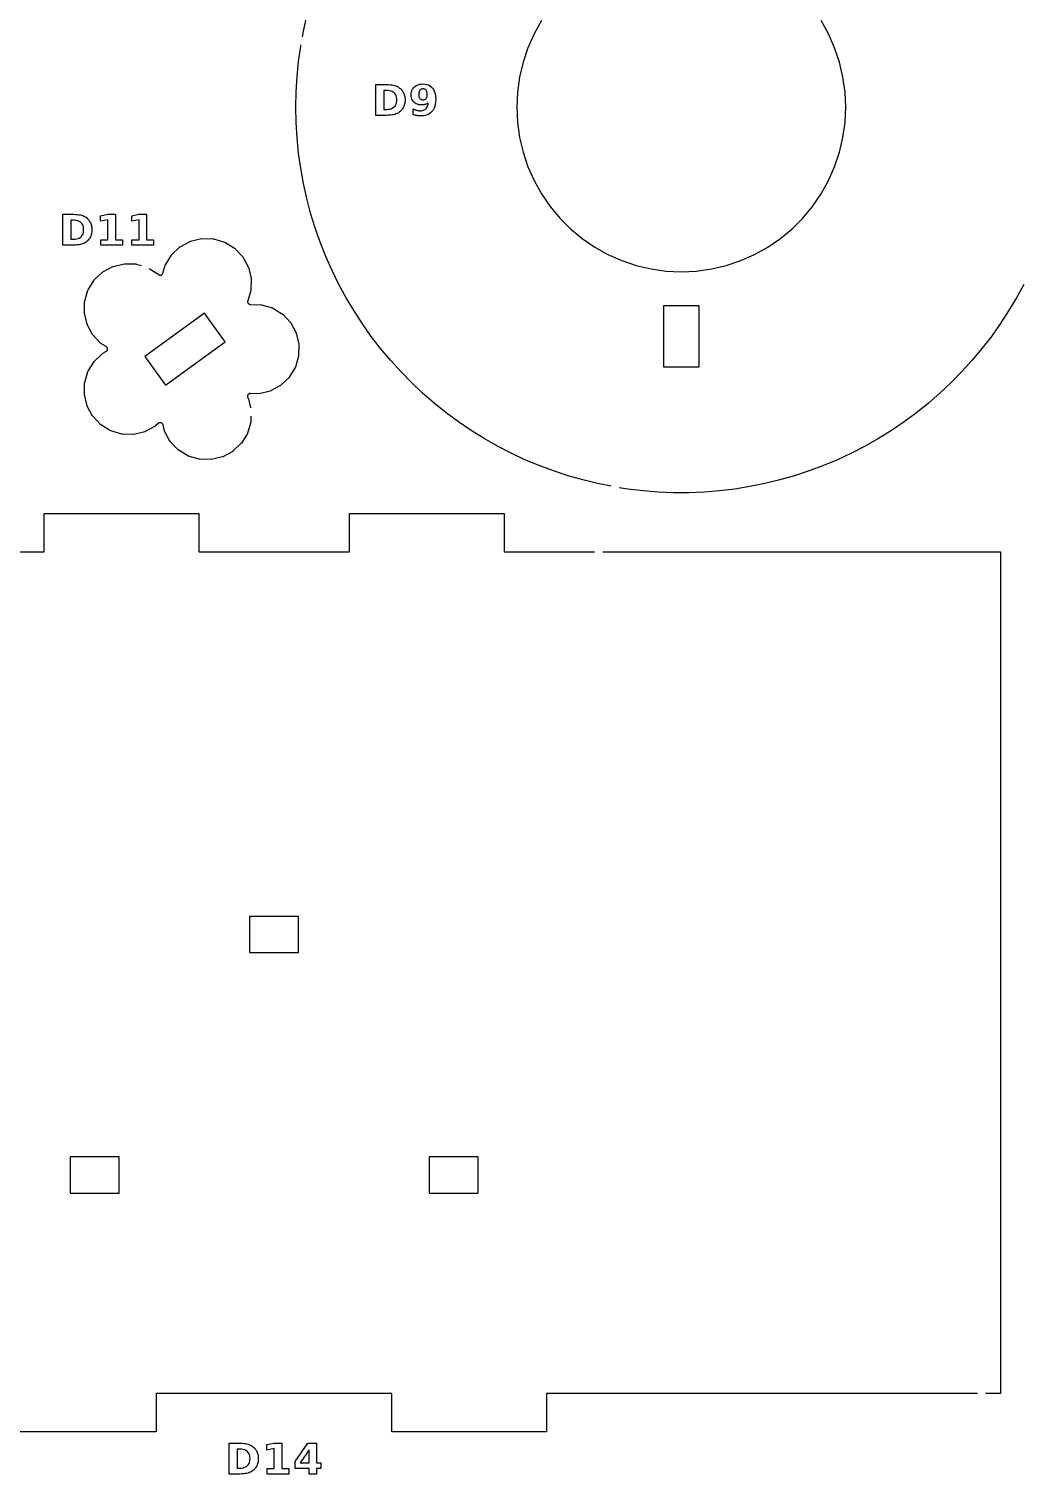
# Model space of a CAD drawing. Header units: millimetres. Extents: x 9 to 297, y 6 to 290.
# Drawn here: x 165.7 to 243.4, y 5.6 to 119.2 of the extents above; entities that cross this region are included whole.
import ezdxf

# ---------------------------------------------------------------- set-up
doc = ezdxf.new("R2010")
doc.units = ezdxf.units.MM
doc.layers.add('CUT', color=1, linetype='CONTINUOUS')
doc.layers.add('ENGRAVE', color=5, linetype='CONTINUOUS')

msp = doc.modelspace()

# ---------------------------------------------------------------- linework, layer by layer
at = {"layer": 'CUT', "color": 1}
for points in [[(187.2224, 118.5379), (187.3031, 118.9838), (187.5645, 120.1598)], [(206.011, 119.8041), (205.4301, 118.7611), (204.9479, 117.669), (204.5685, 116.5371), (204.2952, 115.3749), (204.1302, 114.1926), (204.0751, 113), (204.1302, 111.8074), (204.2952, 110.6251), (204.5685, 109.4629), (204.9479, 108.331), (205.4301, 107.2389), (206.011, 106.1959), (206.6857, 105.211), (207.4484, 104.2925), (208.2925, 103.4484), (209.211, 102.6857), (210.1959, 102.011), (211.2389, 101.4301), (212.331, 100.9479), (213.4629, 100.5685), (214.6251, 100.2952), (215.8074, 100.1302), (217, 100.0751), (218.1926, 100.1302), (219.3749, 100.2952), (220.5371, 100.5685), (221.669, 100.9479), (222.7611, 101.4301), (223.8041, 102.011), (224.789, 102.6857), (225.7075, 103.4484), (226.5516, 104.2925), (227.3143, 105.211), (227.989, 106.1959), (228.5699, 107.2389), (229.0521, 108.331), (229.4315, 109.4629), (229.7048, 110.6251), (229.8698, 111.8074), (229.9249, 113), (229.8698, 114.1926), (229.7048, 115.3749), (229.7048, 115.3749), (229.4315, 116.5371), (229.0521, 117.669), (228.5699, 118.7611), (227.989, 119.8041)], [(211.4791, 83.2159), (210.4269, 83.4279), (209.2564, 83.7126), (208.0982, 84.0437), (206.954, 84.4205), (205.8257, 84.8424), (204.7151, 85.309), (203.6239, 85.8193), (202.5539, 86.3725), (201.5067, 86.9679), (200.484, 87.6045), (199.4874, 88.2811), (198.5185, 88.9969), (197.5789, 89.7507), (196.6699, 90.5412), (195.7931, 91.3672), (194.9498, 92.2274), (194.1414, 93.1205), (193.3691, 94.0449), (192.6342, 94.9994), (191.9378, 95.9823), (191.2811, 96.9922), (190.665, 98.0273), (190.0906, 99.0862), (189.5587, 100.167), (189.0702, 101.2681), (188.6258, 102.3878), (188.2264, 103.5242), (187.8724, 104.6756), (187.5645, 105.8402), (187.3031, 107.0162), (187.0887, 108.2015), (186.9216, 109.3945), (186.802, 110.5932), (186.7302, 111.7956), (186.7062, 113), (186.7302, 114.2044), (186.802, 115.4068), (186.9216, 116.6055), (187.0887, 117.7985), (187.1067, 117.8982)], [(175.1904, 100.3289), (175.8089, 99.9499), (175.8211, 99.9416), (175.8317, 99.9314), (175.8837, 99.8766), (175.9013, 99.8598), (175.919, 99.846), (175.938, 99.8341), (175.958, 99.8241), (175.979, 99.8161), (176.0006, 99.8103), (176.0228, 99.8066), (176.0451, 99.8052), (176.0676, 99.806), (176.0898, 99.809), (176.1116, 99.8143), (176.1327, 99.8217), (176.1531, 99.8311), (176.1724, 99.8425), (176.1904, 99.8558), (176.2071, 99.8709), (176.2221, 99.8875), (176.2355, 99.9055), (176.2469, 99.9247), (176.2564, 99.9451), (176.2645, 99.968), (176.4505, 100.596), (176.4553, 100.61), (176.4625, 100.6228), (176.9287, 101.3837), (176.937, 101.3959), (176.9472, 101.4065), (177.5945, 102.0207), (177.6056, 102.0304), (177.6182, 102.038), (178.4024, 102.4638), (178.4157, 102.4702), (178.4298, 102.4743), (179.2975, 102.6826), (179.312, 102.6854), (179.3267, 102.6857), (180.2187, 102.6623), (180.2334, 102.6613), (180.2477, 102.6577), (181.1033, 102.4043), (181.1173, 102.3995), (181.1301, 102.3923), (181.891, 101.9261), (181.9032, 101.9178), (181.9138, 101.9076), (182.528, 101.2603), (182.5377, 101.2492), (182.5453, 101.2366), (182.9711, 100.4524), (182.9775, 100.4391), (182.9816, 100.425), (183.1899, 99.5573), (183.1927, 99.5428), (183.193, 99.5281), (183.1696, 98.6361), (183.1686, 98.6214), (183.165, 98.6071), (182.9263, 97.8012), (182.9207, 97.7783), (182.9176, 97.7569), (182.9166, 97.7352), (182.9177, 97.7136), (182.9208, 97.6921), (182.926, 97.6711), (182.9332, 97.6506), (182.9424, 97.6309), (182.9534, 97.6123), (182.9661, 97.5947), (182.9805, 97.5785), (182.9964, 97.5637), (183.0136, 97.5505), (183.032, 97.5391), (183.0514, 97.5294), (183.0717, 97.5217), (183.0926, 97.516), (183.114, 97.5123), (183.1374, 97.5106), (183.9777, 97.4886), (183.9924, 97.4875), (184.0067, 97.484), (184.8623, 97.2305), (184.8762, 97.2257), (184.8891, 97.2186), (185.6499, 96.7523), (185.6622, 96.7441), (185.6727, 96.7339), (186.287, 96.0866), (186.2967, 96.0755), (186.3042, 96.0628), (186.73, 95.2786), (186.7365, 95.2654), (186.7405, 95.2512), (186.9488, 94.3835), (186.9517, 94.3691), (186.9519, 94.3544), (186.9286, 93.4623), (186.9275, 93.4476), (186.924, 93.4333), (186.6705, 92.5777), (186.6657, 92.5638), (186.6586, 92.5509), (186.1923, 91.7901), (186.1841, 91.7778), (186.1739, 91.7673), (185.5266, 91.153), (185.5155, 91.1433), (185.5028, 91.1358), (184.7186, 90.71), (184.7054, 90.7035), (184.6912, 90.6995), (183.8235, 90.4912), (183.8091, 90.4883), (183.7944, 90.4881), (183.1396, 90.5052), (183.1153, 90.5047), (183.093, 90.5019), (183.0712, 90.4969), (183.0499, 90.4898), (183.0295, 90.4806), (183.01, 90.4694), (182.9918, 90.4564), (182.975, 90.4416), (182.9597, 90.4251), (182.9462, 90.4073), (182.9344, 90.3882), (182.9247, 90.368), (182.917, 90.3469), (182.9114, 90.3252), (182.9081, 90.303), (182.9069, 90.2806), (182.908, 90.2582), (182.9113, 90.2361), (182.9168, 90.2143), (182.9245, 90.1933), (182.935, 90.1714), (182.9711, 90.1049), (182.9775, 90.0916), (182.9816, 90.0775), (183.1496, 89.3778)], [(183.1812, 88.733), (183.1696, 88.2886), (183.1686, 88.2739), (183.165, 88.2596), (182.9116, 87.404), (182.9068, 87.39), (182.8996, 87.3772), (182.4334, 86.6163), (182.4251, 86.6041), (182.4149, 86.5935), (181.7676, 85.9793), (181.7565, 85.9696), (181.7439, 85.962), (180.9597, 85.5362), (180.9464, 85.5298), (180.9323, 85.5257), (180.0646, 85.3174), (180.0501, 85.3146), (180.0354, 85.3143), (179.1434, 85.3377), (179.1287, 85.3387), (179.1144, 85.3423), (178.2588, 85.5957), (178.2448, 85.6005), (178.232, 85.6077), (177.4711, 86.0739), (177.4589, 86.0822), (177.4483, 86.0924), (176.8341, 86.7397), (176.8244, 86.7508), (176.8168, 86.7634), (176.391, 87.5476), (176.3846, 87.5609), (176.3805, 87.575), (176.2686, 88.0413), (176.2617, 88.0646), (176.2533, 88.0853), (176.2429, 88.1052), (176.2305, 88.1239), (176.2163, 88.1413), (176.2005, 88.1571), (176.1831, 88.1713), (176.1645, 88.1838), (176.1447, 88.1943), (176.1239, 88.2027), (176.1024, 88.2091), (176.0804, 88.2133), (176.0581, 88.2153), (176.0356, 88.215), (176.0134, 88.2126), (175.9914, 88.2079), (175.9701, 88.201), (175.9495, 88.1921), (175.9299, 88.1811), (175.9116, 88.1683), (175.8931, 88.1525), (175.6855, 87.9555), (175.6744, 87.9458), (175.6618, 87.9382), (174.8776, 87.5124), (174.8643, 87.506), (174.8502, 87.5019), (173.9825, 87.2936), (173.968, 87.2908), (173.9533, 87.2905), (173.0613, 87.3139), (173.0466, 87.3149), (173.0323, 87.3185), (172.1767, 87.5719), (172.1627, 87.5767), (172.1499, 87.5839), (171.389, 88.0501), (171.3768, 88.0584), (171.3662, 88.0686), (170.752, 88.7159), (170.7423, 88.727), (170.7347, 88.7396), (170.3089, 89.5238), (170.3025, 89.5371), (170.2984, 89.5512), (170.0901, 90.4189), (170.0873, 90.4334), (170.087, 90.4481), (170.1104, 91.3401), (170.1114, 91.3548), (170.115, 91.3691), (170.3684, 92.2247), (170.3732, 92.2387), (170.3804, 92.2515), (170.8466, 93.0124), (170.8549, 93.0246), (170.8651, 93.0352), (171.5124, 93.6494), (171.5235, 93.6591), (171.5361, 93.6667), (171.7876, 93.8032), (171.8084, 93.8159), (171.8262, 93.8294), (171.8427, 93.8446), (171.8576, 93.8614), (171.8707, 93.8796), (171.8819, 93.899), (171.8912, 93.9194), (171.8983, 93.9407), (171.9033, 93.9625), (171.9062, 93.9848), (171.9067, 94.0072), (171.9051, 94.0295), (171.9012, 94.0516), (171.8952, 94.0732), (171.887, 94.0941), (171.8768, 94.1141), (171.8647, 94.1329), (171.8507, 94.1505), (171.8351, 94.1665), (171.8179, 94.181), (171.7979, 94.1947), (171.389, 94.4452), (171.3768, 94.4535), (171.3662, 94.4637), (170.752, 95.111), (170.7423, 95.1221), (170.7347, 95.1347), (170.3089, 95.9189), (170.3025, 95.9322), (170.2984, 95.9463), (170.0901, 96.814), (170.0873, 96.8285), (170.087, 96.8432), (170.1104, 97.7352), (170.1114, 97.7499), (170.115, 97.7642), (170.3684, 98.6198), (170.3732, 98.6338), (170.3804, 98.6466), (170.8466, 99.4075), (170.8549, 99.4197), (170.8651, 99.4303), (171.5124, 100.0445), (171.5235, 100.0542), (171.5361, 100.0618), (172.3203, 100.4876), (172.3336, 100.494), (172.3477, 100.4981), (173.2154, 100.7064), (173.2299, 100.7092), (173.2446, 100.7095), (174.1366, 100.6861), (174.1513, 100.6851), (174.1656, 100.6815), (174.5863, 100.5569)], [(243.9094, 99.0862), (243.335, 98.0273), (242.7189, 96.9922), (242.0622, 95.9823), (241.3658, 94.9994), (240.6309, 94.0449), (239.8586, 93.1205), (239.0502, 92.2274), (238.2069, 91.3672), (237.3301, 90.5412), (236.4211, 89.7507), (235.4815, 88.9969), (234.5126, 88.2811), (233.516, 87.6045), (232.4933, 86.9679), (231.4461, 86.3725), (230.3761, 85.8193), (229.2849, 85.309), (228.1743, 84.8424), (227.046, 84.4205), (225.9018, 84.0437), (224.7436, 83.7126), (223.5731, 83.4279), (222.3922, 83.19), (221.2028, 82.9992), (220.0068, 82.8558), (218.806, 82.7601), (217.6023, 82.7122), (216.3977, 82.7122), (215.194, 82.7601), (213.9932, 82.8558), (212.7972, 82.9992), (212.12, 83.1078)], [(129.6333, 78.075), (166.925, 78.075), (166.925, 81.075), (179.075, 81.075), (179.075, 78.075), (190.925, 78.075), (190.925, 81.075), (203.075, 81.075), (203.075, 78.075), (210.1833, 78.075)], [(210.8333, 78.075), (242.075, 78.075), (242.075, 11.925), (240.9167, 11.925)], [(240.2667, 11.925), (206.4083, 11.925), (206.4083, 8.925), (194.2583, 8.925), (194.2583, 11.925), (175.7417, 11.925), (175.7417, 8.925), (163.5917, 8.925), (163.5917, 11.925), (159.9167, 11.925)]]:
    msp.add_lwpolyline(points, dxfattribs=at)
for points in [[(179.5221, 96.8302), (174.8379, 93.4269), (176.4779, 91.1698), (181.1621, 94.5731), (179.5221, 96.8302)], [(215.605, 96.75), (215.605, 93.2143), (215.605, 92.605), (218.395, 92.605), (218.395, 93.25), (218.395, 96.7857), (218.395, 97.395), (215.605, 97.395), (215.605, 96.75)], [(183.075, 49.425), (183.075, 46.575), (186.925, 46.575), (186.925, 49.425), (183.075, 49.425)], [(168.975, 27.675), (172.825, 27.675), (172.825, 30.525), (168.975, 30.525), (168.975, 27.675)], [(197.175, 30.525), (197.175, 27.675), (201.025, 27.675), (201.025, 30.525), (197.175, 30.525)]]:
    msp.add_lwpolyline(points, close=True, dxfattribs=at)
at = {"layer": 'ENGRAVE', "color": 5}
for points in [[(193.84, 114.79), (194.001, 114.7835), (194.1462, 114.7725), (194.2758, 114.7572), (194.3896, 114.7374), (194.4878, 114.7133), (194.576, 114.6839), (194.6599, 114.6485), (194.7395, 114.6069), (194.8148, 114.5592), (194.8858, 114.5054), (194.9525, 114.4456), (195.007, 114.3894), (195.0567, 114.3304), (195.1014, 114.2686), (195.1413, 114.2039), (195.1763, 114.1365), (195.2064, 114.0663), (195.2318, 113.9931), (195.2525, 113.9168), (195.2687, 113.8372), (195.2802, 113.7545), (195.2871, 113.6687), (195.2894, 113.5797), (195.2871, 113.4896), (195.2802, 113.4029), (195.2687, 113.3195), (195.2525, 113.2393), (195.2318, 113.1625), (195.2064, 113.0889), (195.1763, 113.0185), (195.1413, 112.9509), (195.1014, 112.8861), (195.0567, 112.8242), (195.007, 112.7651), (194.9525, 112.7089), (194.8852, 112.649), (194.8136, 112.5952), (194.7376, 112.5476), (194.6574, 112.506), (194.5727, 112.4705), (194.4837, 112.4412), (194.385, 112.417), (194.2711, 112.3973), (194.1419, 112.382), (193.9976, 112.371), (193.8381, 112.3644), (193.6634, 112.3622), (193.0026, 112.3622), (193.0026, 114.7922), (193.6634, 114.7922), (193.84, 114.79)], [(195.9801, 112.8428), (196.0289, 112.8224), (196.077, 112.8039), (196.1244, 112.7874), (196.1711, 112.7728), (196.217, 112.7602), (196.2625, 112.7495), (196.3078, 112.7407), (196.3529, 112.7339), (196.3979, 112.7291), (196.4426, 112.7262), (196.4872, 112.7252), (196.5771, 112.7295), (196.6601, 112.7424), (196.7362, 112.764), (196.8055, 112.7943), (196.8679, 112.8331), (196.9234, 112.8806), (196.9719, 112.9366), (197.0133, 113.001), (197.0475, 113.0737), (197.0746, 113.1548), (197.0945, 113.2442), (197.1073, 113.342), (197.07, 113.316), (197.0319, 113.2923), (196.993, 113.2708), (196.9532, 113.2516), (196.9127, 113.2347), (196.8713, 113.22), (196.8289, 113.2075), (196.7854, 113.1974), (196.7407, 113.1895), (196.6948, 113.1838), (196.6477, 113.1804), (196.5995, 113.1793), (196.4793, 113.1853), (196.367, 113.2034), (196.2628, 113.2336), (196.1666, 113.2759), (196.0783, 113.3302), (195.9981, 113.3966), (195.9282, 113.4728), (195.8711, 113.5567), (195.8266, 113.6482), (195.7948, 113.7474), (195.7758, 113.8542), (195.7694, 113.9687), (195.7765, 114.0951), (195.7977, 114.2128), (195.8331, 114.3219), (195.8826, 114.4222), (195.9463, 114.5139), (196.0241, 114.5969), (196.1139, 114.669), (196.2132, 114.728), (196.3222, 114.7739), (196.4408, 114.8067), (196.569, 114.8264), (196.7069, 114.8329), (196.8594, 114.824), (196.9999, 114.7973), (197.1285, 114.7528), (197.2451, 114.6904), (197.3498, 114.6103), (197.4426, 114.5123), (197.5222, 114.398), (197.5873, 114.2691), (197.6379, 114.1253), (197.6741, 113.9669), (197.6958, 113.7937), (197.703, 113.6057), (197.6946, 113.4121), (197.6692, 113.2329), (197.6269, 113.068), (197.5677, 112.9174), (197.4916, 112.7812), (197.3986, 112.6593), (197.2909, 112.5541), (197.1706, 112.468), (197.0377, 112.4011), (196.8923, 112.3533), (196.7343, 112.3246), (196.5637, 112.315), (196.5071, 112.3157), (196.4514, 112.3178), (196.3965, 112.3213), (196.3423, 112.3262), (196.289, 112.3325), (196.2365, 112.3403), (196.1846, 112.3494), (196.1331, 112.3599), (196.0819, 112.3718), (196.0311, 112.3851), (195.9806, 112.3998), (195.9305, 112.4159), (195.9305, 112.8652), (195.9801, 112.8428)], [(193.8539, 112.8359), (193.9769, 112.8411), (194.0898, 112.857), (194.1926, 112.8835), (194.2854, 112.9205), (194.368, 112.9681), (194.4406, 113.0263), (194.5025, 113.0946), (194.5532, 113.1724), (194.5926, 113.2598), (194.6207, 113.3569), (194.6376, 113.4635), (194.6432, 113.5797), (194.6376, 113.6953), (194.6208, 113.8014), (194.5928, 113.8979), (194.5535, 113.9848), (194.5031, 114.0621), (194.4414, 114.1298), (194.369, 114.1875), (194.2864, 114.2347), (194.1936, 114.2714), (194.0906, 114.2976), (193.9773, 114.3134), (193.8539, 114.3186), (193.6292, 114.3186), (193.6292, 112.8359), (193.8539, 112.8359)], [(196.8042, 113.598), (196.8477, 113.6128), (196.8867, 113.6336), (196.9211, 113.6602), (196.9511, 113.6928), (196.9764, 113.7313), (196.9972, 113.7757), (197.0133, 113.826), (197.0248, 113.8823), (197.0318, 113.9445), (197.0341, 114.0126), (197.0318, 114.0802), (197.0248, 114.1421), (197.0133, 114.1982), (196.9972, 114.2484), (196.9764, 114.2929), (196.9511, 114.3316), (196.9211, 114.3644), (196.8867, 114.3913), (196.8477, 114.4122), (196.8042, 114.4271), (196.7562, 114.4361), (196.7037, 114.439), (196.6511, 114.4361), (196.6031, 114.4271), (196.5596, 114.4122), (196.5206, 114.3913), (196.4862, 114.3644), (196.4563, 114.3316), (196.4309, 114.2929), (196.4101, 114.2484), (196.394, 114.1982), (196.3825, 114.1421), (196.3756, 114.0802), (196.3733, 114.0126), (196.3756, 113.9445), (196.3825, 113.8823), (196.394, 113.826), (196.4101, 113.7757), (196.4309, 113.7313), (196.4563, 113.6928), (196.4862, 113.6602), (196.5206, 113.6336), (196.5596, 113.6128), (196.6031, 113.598), (196.6511, 113.5891), (196.7037, 113.5862), (196.7562, 113.5891), (196.8042, 113.598)], [(169.23, 104.5901), (169.3909, 104.5835), (169.5361, 104.5726), (169.6657, 104.5572), (169.7796, 104.5375), (169.8777, 104.5134), (169.9659, 104.484), (170.0498, 104.4485), (170.1294, 104.407), (170.2047, 104.3593), (170.2757, 104.3055), (170.3424, 104.2456), (170.3969, 104.1894), (170.4466, 104.1304), (170.4913, 104.0686), (170.5312, 104.004), (170.5662, 103.9366), (170.5963, 103.8664), (170.6217, 103.7932), (170.6424, 103.7168), (170.6586, 103.6373), (170.6701, 103.5546), (170.677, 103.4688), (170.6793, 103.3797), (170.677, 103.2897), (170.6701, 103.203), (170.6586, 103.1195), (170.6424, 103.0394), (170.6217, 102.9626), (170.5963, 102.889), (170.5662, 102.8186), (170.5312, 102.7509), (170.4913, 102.6862), (170.4466, 102.6243), (170.3969, 102.5652), (170.3424, 102.509), (170.2751, 102.4491), (170.2035, 102.3953), (170.1276, 102.3476), (170.0473, 102.3061), (169.9626, 102.2706), (169.8737, 102.2412), (169.7749, 102.2171), (169.661, 102.1974), (169.5319, 102.182), (169.3876, 102.1711), (169.2281, 102.1645), (169.0534, 102.1623), (168.3926, 102.1623), (168.3926, 104.5923), (169.0534, 104.5923), (169.23, 104.5901)], [(171.9308, 104.1659), (171.3628, 104.0487), (171.3628, 104.4751), (171.9276, 104.5923), (172.5233, 104.5923), (172.5233, 102.5952), (173.0767, 102.5952), (173.0767, 102.1623), (171.3774, 102.1623), (171.3774, 102.5952), (171.9308, 102.5952), (171.9308, 104.1659)], [(174.3835, 104.1659), (173.8155, 104.0487), (173.8155, 104.4751), (174.3802, 104.5923), (174.976, 104.5923), (174.976, 102.5952), (175.5293, 102.5952), (175.5293, 102.1623), (173.8301, 102.1623), (173.8301, 102.5952), (174.3835, 102.5952), (174.3835, 104.1659)], [(169.2438, 102.6359), (169.3668, 102.6412), (169.4797, 102.6571), (169.5825, 102.6835), (169.6753, 102.7206), (169.758, 102.7682), (169.8305, 102.8264), (169.8925, 102.8946), (169.9431, 102.9725), (169.9825, 103.0599), (170.0107, 103.1569), (170.0275, 103.2635), (170.0332, 103.3797), (170.0276, 103.4954), (170.0108, 103.6015), (169.9827, 103.6979), (169.9435, 103.7848), (169.893, 103.8621), (169.8314, 103.9299), (169.759, 103.9876), (169.6764, 104.0348), (169.5836, 104.0715), (169.4805, 104.0977), (169.3673, 104.1134), (169.2438, 104.1187), (169.0192, 104.1187), (169.0192, 102.6359), (169.2438, 102.6359)], [(182.3073, 8.0278), (182.4682, 8.0212), (182.6135, 8.0103), (182.743, 7.9949), (182.8569, 7.9752), (182.955, 7.9511), (183.0432, 7.9217), (183.1271, 7.8862), (183.2067, 7.8447), (183.282, 7.797), (183.353, 7.7432), (183.4197, 7.6833), (183.4743, 7.6271), (183.5239, 7.5681), (183.5687, 7.5063), (183.6085, 7.4417), (183.6435, 7.3743), (183.6736, 7.3041), (183.699, 7.2309), (183.7197, 7.1545), (183.7359, 7.075), (183.7474, 6.9923), (183.7543, 6.9065), (183.7566, 6.8174), (183.7543, 6.7274), (183.7474, 6.6407), (183.7359, 6.5572), (183.7197, 6.4771), (183.699, 6.4003), (183.6736, 6.3267), (183.6435, 6.2563), (183.6085, 6.1887), (183.5687, 6.1239), (183.5239, 6.062), (183.4743, 6.0029), (183.4197, 5.9467), (183.3525, 5.8868), (183.2808, 5.833), (183.2049, 5.7853), (183.1246, 5.7438), (183.04, 5.7083), (182.951, 5.6789), (182.8522, 5.6548), (182.7383, 5.6351), (182.6092, 5.6197), (182.4649, 5.6088), (182.3054, 5.6022), (182.1307, 5.6), (181.4699, 5.6), (181.4699, 8.03), (182.1307, 8.03), (182.3073, 8.0278)], [(185.0081, 7.6036), (184.4401, 7.4864), (184.4401, 7.9128), (185.0049, 8.03), (185.6006, 8.03), (185.6006, 6.0329), (186.154, 6.0329), (186.154, 5.6), (184.4548, 5.6), (184.4548, 6.0329), (185.0081, 6.0329), (185.0081, 7.6036)], [(188.6831, 6.4968), (188.6831, 6.0427), (188.3365, 6.0427), (188.3365, 5.6), (187.744, 5.6), (187.744, 6.0427), (186.6665, 6.0427), (186.6665, 6.5798), (187.6398, 8.03), (188.3365, 8.03), (188.3365, 6.4968), (188.6831, 6.4968)], [(182.3211, 6.0736), (182.4441, 6.0789), (182.557, 6.0948), (182.6598, 6.1212), (182.7526, 6.1583), (182.8353, 6.2059), (182.9078, 6.2641), (182.9698, 6.3323), (183.0204, 6.4102), (183.0598, 6.4976), (183.088, 6.5946), (183.1049, 6.7013), (183.1105, 6.8174), (183.1049, 6.9331), (183.0881, 7.0392), (183.06, 7.1356), (183.0208, 7.2225), (182.9703, 7.2999), (182.9087, 7.3676), (182.8363, 7.4253), (182.7537, 7.4725), (182.6609, 7.5092), (182.5578, 7.5354), (182.4446, 7.5511), (182.3211, 7.5564), (182.0965, 7.5564), (182.0965, 6.0736), (182.3211, 6.0736)], [(187.744, 7.5141), (187.0572, 6.4968), (187.744, 6.4968), (187.744, 7.5141)]]:
    msp.add_lwpolyline(points, close=True, dxfattribs=at)

doc.saveas('drawing.dxf')
